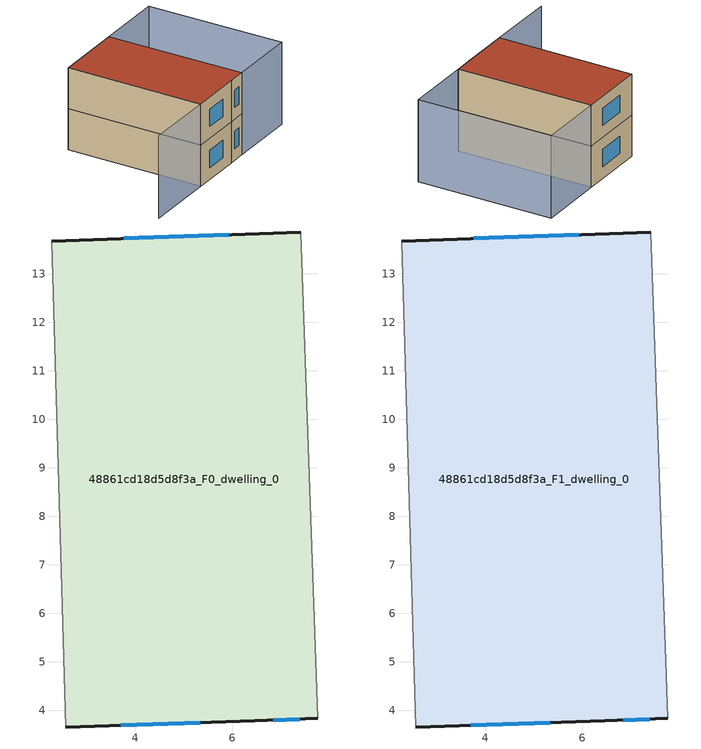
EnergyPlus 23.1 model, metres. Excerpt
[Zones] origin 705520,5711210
48861cd18d5d8f3a_F0_dwelling_0
 floor ground (EU_floor_Construction): 7.41,13.86 7.77,3.83 6.47,3.78 2.57,3.65 2.28,13.67 z0
 wall outside (EU_wall_Construction): 2.57,3.65 6.47,3.78 7.77,3.83 / 7.41,13.86 2.28,13.67 z0:3
 wall adiabatic (EU_wall_Construction): 7.77,3.83 7.41,13.86 / 2.28,13.67 2.57,3.65 z0:3
 window (EU_Window_Construction): 6.85,3.79 7.4,3.81 / 3.7,3.69 5.35,3.74 / 5.93,13.81 3.76,13.73 z0.87:2.13
48861cd18d5d8f3a_F1_dwelling_0
 floor to 48861cd18d5d8f3a_F0_dwelling_0 (EU_floor_Construction): 7.41,13.86 7.77,3.83 6.47,3.78 2.57,3.65 2.28,13.67 z3
 wall outside (EU_wall_Construction): 2.57,3.65 6.47,3.78 7.77,3.83 / 7.41,13.86 2.28,13.67 z3:6
 wall adiabatic (EU_wall_Construction): 7.77,3.83 7.41,13.86 / 2.28,13.67 2.57,3.65 z3:6
 window (EU_Window_Construction): 6.85,3.79 7.4,3.81 / 3.7,3.69 5.35,3.74 / 5.93,13.81 3.76,13.73 z3.87:5.13
 roof outside (EU_roof_Construction): 7.77,3.83 7.41,13.86 2.28,13.67 2.57,3.65 6.47,3.78 z6
shading: 2.28,13.67 2.57,3.65 / 2.57,3.65 -2.7,3.5 / 7.77,3.82 7.41,13.86 / 7.41,13.86 12.46,14.04 / 12.46,14.04 12.82,4 / 12.82,4 7.77,3.82 z0:6
[Building]
EU S2 Campaign: North Axis=0; Terrain=City; Solar Distribution=FullExterior
[Site:Location]
London: Latitude=51.5; Longitude=-0.5; Time Zone=0; Elevation=25
[SizingPeriod:WeatherFileDays]
AnnualSizingPeriod: Begin Month=1; Begin Day of Month=1; End Month=12; End Day of Month=31; Day of Week for Start Day=Monday; Use Weather File Daylight Saving Period=No; Use Weather File Rain and Snow Indicators=No
[MATERIAL]
EU_InternalMass_Material: Roughness=MediumRough; Thickness=0.1; Conductivity=1; Density=1800; Specific Heat=900; Thermal Absorptance=0.9; Solar Absorptance=0.7; Visible Absorptance=0.7
[MATERIAL:NOMASS] Roughness=MediumRough; Thermal Absorptance=0.9; Solar Absorptance=0.7; Visible Absorptance=0.7
Name | Thermal Resistance
EU_wall_NoMass | 0.724719
EU_roof_NoMass | 2.98947
EU_floor_NoMass | 2.39157
[WINDOWMATERIAL:SIMPLEGLAZINGSYSTEM]
EU_Window_SimpleGlazing: UFactor=2.63425; Solar Heat Gain Coefficient=0.76; Visible Transmittance=0.76
[CONSTRUCTION]
EU_wall_Construction: EU_wall_NoMass
EU_roof_Construction: EU_roof_NoMass
EU_floor_Construction: EU_floor_NoMass
EU_Window_Construction: EU_Window_SimpleGlazing
EU_InternalMass_Construction: EU_InternalMass_Material
[ZONE] Type=1; Multiplier=1; Ceiling Height=autocalculate; Volume=155.621; Floor Area=autocalculate; Part of Total Floor Area=Yes
48861cd18d5d8f3a_F0_dwelling_0; 48861cd18d5d8f3a_F1_dwelling_0
[INTERNALMASS] Construction=EU_InternalMass_Construction; Surface Area=51.8738
Name | Zone or ZoneList
48861cd18d5d8f3a_F0_dwelling_0_EU_InternalMass | 48861cd18d5d8f3a_F0_dwelling_0
48861cd18d5d8f3a_F1_dwelling_0_EU_InternalMass | 48861cd18d5d8f3a_F1_dwelling_0
[OTHEREQUIPMENT] Fuel Type=Electricity; Design Level Calculation Method=Watts/Area; Power per Zone Floor Area=1; Fraction Latent=0; Fraction Radiant=0; Fraction Lost=0; Carbon Dioxide Generation Rate=0; EndUse Subcategory=EU_Step8_InternalGains
Name | Zone or ZoneList or Space or SpaceList | Schedule
EU_Step8_InternalGain_48861cd18d5d8f3a_F0_dwelling_0_f000 | 48861cd18d5d8f3a_F0_dwelling_0 | EU_Step8_GainSchedule_48861cd18d5d8f3a_F0_dwelling_0_f000
EU_Step8_InternalGain_48861cd18d5d8f3a_F1_dwelling_0_f000 | 48861cd18d5d8f3a_F1_dwelling_0 | EU_Step8_GainSchedule_48861cd18d5d8f3a_F1_dwelling_0_f000
[ZONEVENTILATION:DESIGNFLOWRATE] Schedule=EU_AlwaysOn; Design Flow Rate Calculation Method=AirChanges/Hour; Air Changes per Hour=0.418135; Ventilation Type=Natural; Fan Pressure Rise=0; Fan Total Efficiency=1; Constant Term Coefficient=1; Temperature Term Coefficient=0; Velocity Term Coefficient=0; Velocity Squared Term Coefficient=0; Minimum Indoor Temperature=-100; Maximum Indoor Temperature=100; Delta Temperature=-100; Minimum Outdoor Temperature=-100; Maximum Outdoor Temperature=100; Maximum Wind Speed=40
Name | Zone or ZoneList or Space or SpaceList
EU_ConstantAir_48861cd18d5d8f3a_F0_dwelling_0 | 48861cd18d5d8f3a_F0_dwelling_0
EU_ConstantAir_48861cd18d5d8f3a_F1_dwelling_0 | 48861cd18d5d8f3a_F1_dwelling_0
[HVACTEMPLATE:THERMOSTAT] Constant Heating Setpoint=20; Constant Cooling Setpoint=50
EU_HeatOnly_48861cd18d5d8f3a_F0_dwelling_0; EU_HeatOnly_48861cd18d5d8f3a_F1_dwelling_0
[HVACTEMPLATE:ZONE:IDEALLOADSAIRSYSTEM] System Availability Schedule=EU_AlwaysOn; Maximum Heating Supply Air Temperature=50; Minimum Cooling Supply Air Temperature=13; Maximum Heating Supply Air Humidity Ratio=0.0156; Minimum Cooling Supply Air Humidity Ratio=0.0077; Heating Limit=NoLimit; Cooling Limit=NoLimit; Heating Availability Schedule=EU_AlwaysOn; Cooling Availability Schedule=EU_CoolingOff; Dehumidification Control Type=ConstantSensibleHeatRatio; Cooling Sensible Heat Ratio=0.7; Dehumidification Setpoint=60; Humidification Control Type=None; Humidification Setpoint=30; Outdoor Air Method=None; Outdoor Air Flow Rate per Person=0.00944; Outdoor Air Flow Rate per Zone Floor Area=0; Outdoor Air Flow Rate per Zone=0; Demand Controlled Ventilation Type=None; Outdoor Air Economizer Type=NoEconomizer; Heat Recovery Type=None; Sensible Heat Recovery Effectiveness=0.7; Latent Heat Recovery Effectiveness=0.65
Name | Template Thermostat
48861cd18d5d8f3a_F0_dwelling_0 | EU_HeatOnly_48861cd18d5d8f3a_F0_dwelling_0
48861cd18d5d8f3a_F1_dwelling_0 | EU_HeatOnly_48861cd18d5d8f3a_F1_dwelling_0
[SIZING:ZONE] Zone Cooling Design Supply Air Temperature Input Method=SupplyAirTemperature; Zone Cooling Design Supply Air Temperature=13; Zone Heating Design Supply Air Temperature Input Method=SupplyAirTemperature; Zone Heating Design Supply Air Temperature=50; Zone Cooling Design Supply Air Humidity Ratio=0.008; Zone Heating Design Supply Air Humidity Ratio=0.008; Cooling Design Air Flow Method=DesignDay; Cooling Design Air Flow Rate=0; Cooling Minimum Air Flow per Zone Floor Area=0.000762; Cooling Minimum Air Flow=0; Cooling Minimum Air Flow Fraction=0.2; Heating Design Air Flow Method=DesignDay; Heating Design Air Flow Rate=0; Heating Maximum Air Flow per Zone Floor Area=0.002032; Heating Maximum Air Flow=0.141576; Heating Maximum Air Flow Fraction=0.3; Account for Dedicated Outdoor Air System=No; Dedicated Outdoor Air System Control Strategy=NeutralSupplyAir; Dedicated Outdoor Air Low Setpoint Temperature for Design=autosize; Dedicated Outdoor Air High Setpoint Temperature for Design=autosize; Zone Load Sizing Method=Sensible Load Only No Latent Load; Zone Latent Cooling Design Supply Air Humidity Ratio Input Method=HumidityRatioDifference; Zone Cooling Design Supply Air Humidity Ratio Difference=0.005; Zone Latent Heating Design Supply Air Humidity Ratio Input Method=HumidityRatioDifference; Zone Humidification Design Supply Air Humidity Ratio Difference=0.005
48861cd18d5d8f3a_F0_dwelling_0; 48861cd18d5d8f3a_F1_dwelling_0
[SCHEDULE:CONSTANT]
Name | Hourly Value
EU_AlwaysOn | 1
EU_CoolingOff | 0
[SCHEDULE:FILE] Column Number=1; Rows to Skip at Top=0; Number of Hours of Data=8760; Column Separator=Comma; Interpolate to Timestep=No; Minutes per Item=60; Adjust Schedule for Daylight Savings=Yes
Name | File
EU_Step8_GainSchedule_48861cd18d5d8f3a_F0_dwelling_0_f000 | ../../schedules/48861cd18d5d8f3a/48861cd18d5d8f3a_F0_dwelling_0_f000_gain.csv
EU_Step8_GainSchedule_48861cd18d5d8f3a_F1_dwelling_0_f000 | ../../schedules/48861cd18d5d8f3a/48861cd18d5d8f3a_F1_dwelling_0_f000_gain.csv
